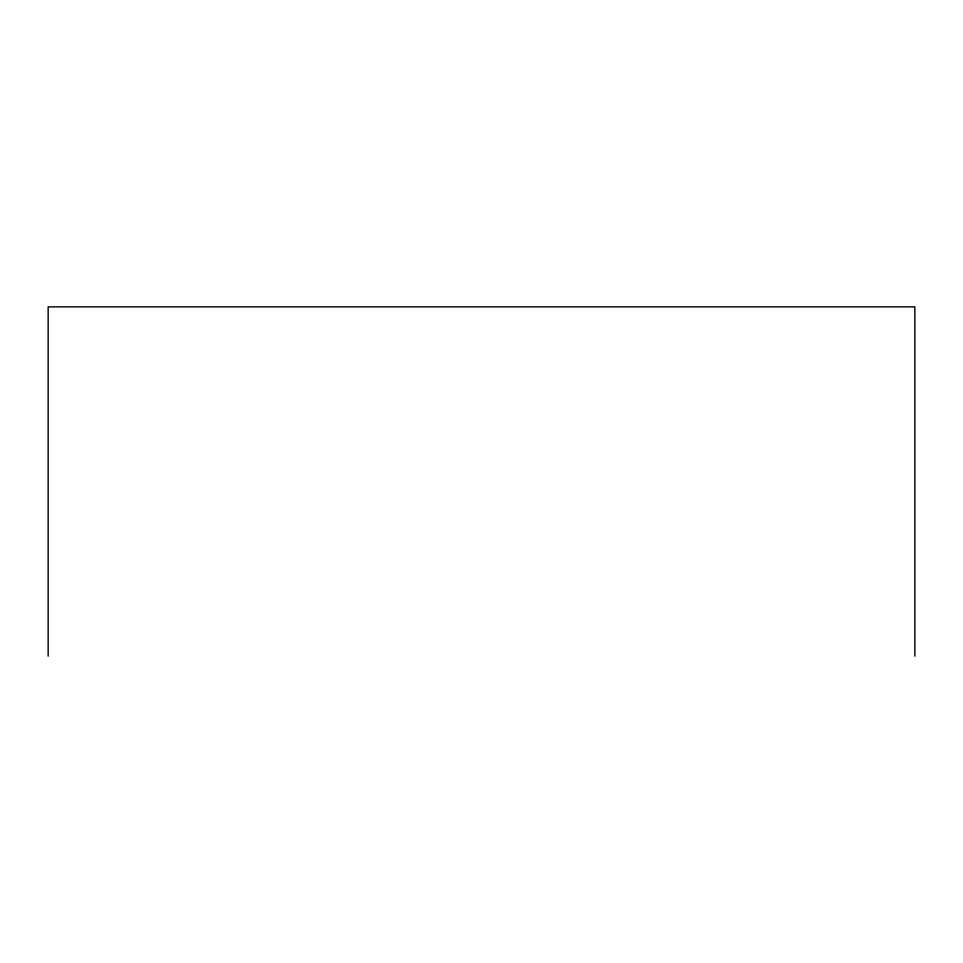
<?xml version="1.0" encoding="UTF-8"?>
<svg xmlns="http://www.w3.org/2000/svg" width="963" height="963" viewBox="0 0 963 963"><rect width="100%" height="100%" fill="white"/><g stroke="black" fill="none" stroke-linecap="round" stroke-linejoin="round"><path stroke-width="1.44" d="M914.85 656.14L914.85 306.86L48.15 306.86L48.15 656.14"/></g></svg>
